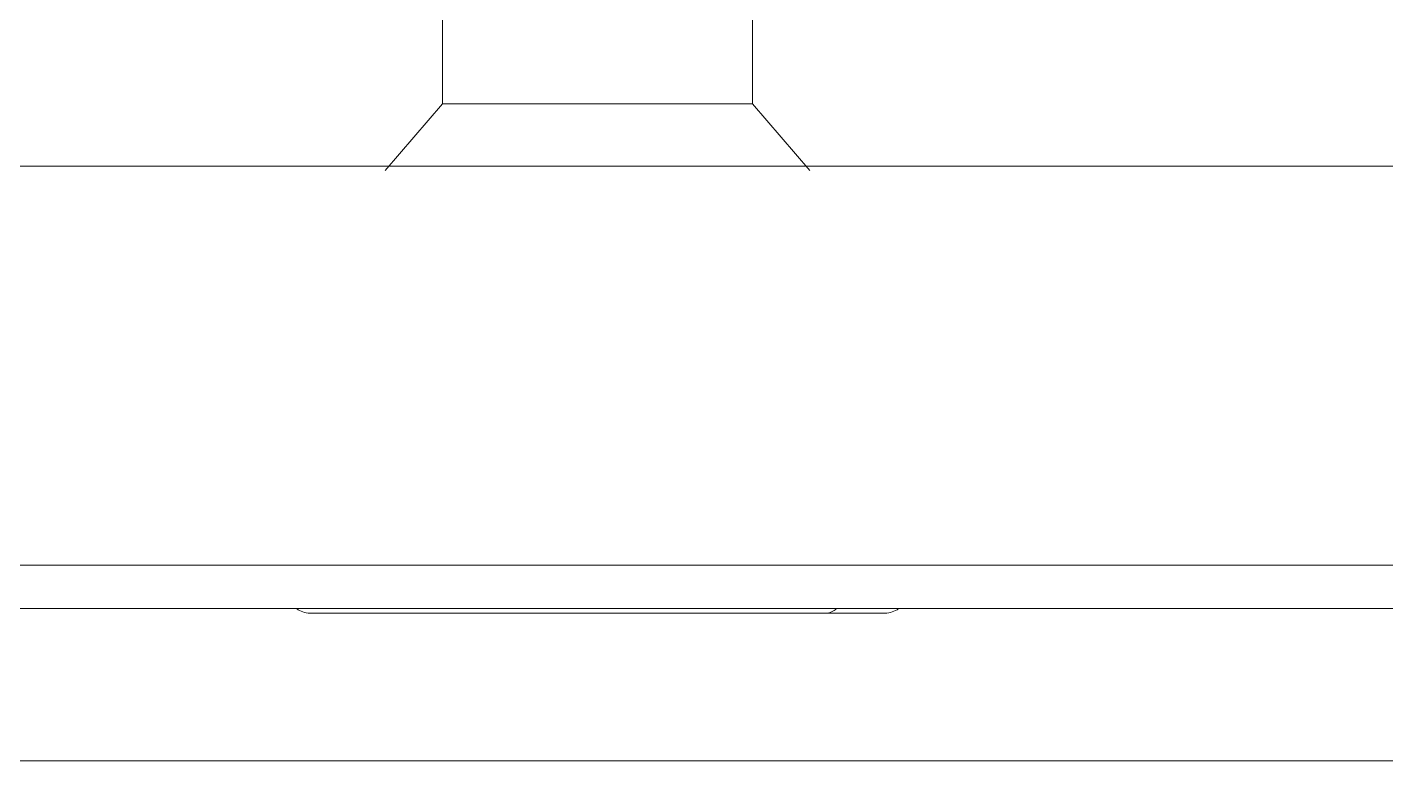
# Model space of a CAD drawing. Header units: millimetres. Extents: x 17284 to 19660, y -6011 to -2651.
# Drawn here: x 17801.92 to 17832.62, y -3366.48 to -3349.9 of the extents above; entities that cross this region are included whole.
import ezdxf

# ---------------------------------------------------------------- set-up
doc = ezdxf.new("R2010")
doc.units = ezdxf.units.MM

msp = doc.modelspace()

# ---------------------------------------------------------------- linework, layer by layer
at = {"linetype": 'Continuous', "lineweight": 18, "extrusion": (-1.22465e-16, -1, 0)}
for p, q in [((17811.306, -3345.641), (17811.306, -3351.641)), ((17818.306, -3351.641), (17818.306, -3345.641)), ((17811.306, -3351.641), (17810.006, -3353.141)), ((17811.306, -3351.641), (17816.052, -3351.641)), ((17818.306, -3351.641), (17816.052, -3351.641)), ((17819.606, -3353.141), (17818.306, -3351.641)), ((18023.801, -3353.045), (17754.518, -3353.045)), ((17985.713, -3363.045), (17754.675, -3363.045)), ((17808.307, -3363.145), (17819.968, -3363.145)), ((17821.307, -3363.145), (17819.968, -3363.145))]:
    msp.add_line(p, q, dxfattribs=at)
at = {"linetype": 'Continuous', "lineweight": 13, "extrusion": (-1.22465e-16, -1, 0)}
for p, q in [((17985.713, -3362.062), (17754.675, -3362.062)), ((17985.713, -3366.484), (17744.283, -3366.484))]:
    msp.add_line(p, q, dxfattribs=at)
at = {"linetype": 'Continuous', "lineweight": 18}
for centre, start, end in [((17808.307, -3362.645), 233.1295, 270), ((17821.307, -3362.645), 270, 306.8705)]:
    msp.add_arc(centre, 0.5, start, end, dxfattribs=at)
at = {"linetype": 'Continuous', "lineweight": 13}
msp.add_ellipse((17819.968, -3362.645), major_axis=(0, 0.5), ratio=0.793942, start_param=3.141593, end_param=3.785105, dxfattribs=at)

doc.saveas('drawing.dxf')
